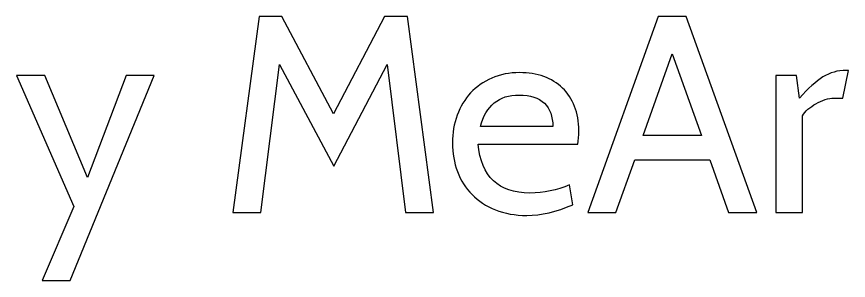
# Model space of a CAD drawing. Header units: centimetres. Extents: x -24 to 24.1, y -20.7 to 0.5.
# Drawn here: x 13.152 to 15.663, y -3.815 to -3.017 of the extents above; entities that cross this region are included whole.
import ezdxf

# ---------------------------------------------------------------- set-up
doc = ezdxf.new("R2010")
doc.units = ezdxf.units.CM
doc.header["$MEASUREMENT"] = 0
doc.layers.add('Layer 1', color=7, linetype='Continuous')

msp = doc.modelspace()

# ---------------------------------------------------------------- linework, layer by layer
at = {"layer": 'Layer 1', "color": 250}
for points, knots in [([(14.4105, -3.60976), (14.4105, -3.60976), (14.32583, -3.60976), (14.32583, -3.60976), (14.32583, -3.60976), (14.32583, -3.60976), (14.26995, -3.16187), (14.26995, -3.16187), (14.26995, -3.16187), (14.26995, -3.16187), (14.10908, -3.46921), (14.10908, -3.46921), (14.10908, -3.46921), (14.10908, -3.46921), (13.94483, -3.16187), (13.94483, -3.16187), (13.94483, -3.16187), (13.94483, -3.16187), (13.88895, -3.60976), (13.88895, -3.60976), (13.88895, -3.60976), (13.88895, -3.60976), (13.80428, -3.60976), (13.80428, -3.60976), (13.80428, -3.60976), (13.80428, -3.60976), (13.88387, -3.01709), (13.88387, -3.01709), (13.88387, -3.01709), (13.88387, -3.01709), (13.95245, -3.01709), (13.95245, -3.01709), (13.95245, -3.01709), (13.95245, -3.01709), (14.10823, -3.31089), (14.10823, -3.31089), (14.10823, -3.31089), (14.10823, -3.31089), (14.26233, -3.01709), (14.26233, -3.01709), (14.26233, -3.01709), (14.26233, -3.01709), (14.33176, -3.01709), (14.33176, -3.01709), (14.33176, -3.01709), (14.33176, -3.01709), (14.4105, -3.60976), (14.4105, -3.60976)], [0, 0, 0, 0, 0.0769231, 0.0769231, 0.0769231, 0.0769231, 0.1538462, 0.1538462, 0.1538462, 0.1538462, 0.2307692, 0.2307692, 0.2307692, 0.2307692, 0.3076923, 0.3076923, 0.3076923, 0.3076923, 0.3846154, 0.3846154, 0.3846154, 0.3846154, 0.4615385, 0.4615385, 0.4615385, 0.4615385, 0.5384615, 0.5384615, 0.5384615, 0.5384615, 0.6153846, 0.6153846, 0.6153846, 0.6153846, 0.6923077, 0.6923077, 0.6923077, 0.6923077, 0.7692308, 0.7692308, 0.7692308, 0.7692308, 0.8461538, 0.8461538, 0.8461538, 0.8461538, 1, 1, 1, 1]), ([(15.38586, -3.60976), (15.38586, -3.60976), (15.3012, -3.60976), (15.3012, -3.60976), (15.3012, -3.60976), (15.3012, -3.60976), (15.24447, -3.44974), (15.24447, -3.44974), (15.24447, -3.44974), (15.24447, -3.44974), (15.01756, -3.44974), (15.01756, -3.44974), (15.01756, -3.44974), (15.01756, -3.44974), (14.96083, -3.60976), (14.96083, -3.60976), (14.96083, -3.60976), (14.96083, -3.60976), (14.87617, -3.60976), (14.87617, -3.60976), (14.87617, -3.60976), (14.87617, -3.60976), (15.08868, -3.01709), (15.08868, -3.01709), (15.08868, -3.01709), (15.08868, -3.01709), (15.17335, -3.01709), (15.17335, -3.01709), (15.17335, -3.01709), (15.17335, -3.01709), (15.38586, -3.60976), (15.38586, -3.60976)], [0, 0, 0, 0, 0.1111111, 0.1111111, 0.1111111, 0.1111111, 0.2222222, 0.2222222, 0.2222222, 0.2222222, 0.3333333, 0.3333333, 0.3333333, 0.3333333, 0.4444444, 0.4444444, 0.4444444, 0.4444444, 0.5555556, 0.5555556, 0.5555556, 0.5555556, 0.6666667, 0.6666667, 0.6666667, 0.6666667, 0.7777778, 0.7777778, 0.7777778, 0.7777778, 1, 1, 1, 1]), ([(15.21907, -3.37693), (15.21907, -3.37693), (15.13101, -3.1297), (15.13101, -3.1297), (15.13101, -3.1297), (15.13101, -3.1297), (15.04296, -3.37693), (15.04296, -3.37693), (15.04296, -3.37693), (15.04296, -3.37693), (15.21907, -3.37693), (15.21907, -3.37693)], [0, 0, 0, 0, 0.25, 0.25, 0.25, 0.25, 0.5, 0.5, 0.5, 0.5, 1, 1, 1, 1]), ([(14.84569, -3.40233), (14.84569, -3.40233), (14.54512, -3.40233), (14.54512, -3.40233), (14.54512, -3.40233), (14.55415, -3.5011), (14.60608, -3.55049), (14.70091, -3.55049), (14.70091, -3.55049), (14.74324, -3.55049), (14.78303, -3.54231), (14.82029, -3.52594), (14.82029, -3.52594), (14.82029, -3.52594), (14.83045, -3.58605), (14.83045, -3.58605), (14.83045, -3.58605), (14.78134, -3.6075), (14.73506, -3.61823), (14.69159, -3.61823), (14.69159, -3.61823), (14.6566, -3.61823), (14.62513, -3.61258), (14.59719, -3.60129), (14.59719, -3.60129), (14.56925, -3.59), (14.54568, -3.57462), (14.52649, -3.55515), (14.52649, -3.55515), (14.5073, -3.53568), (14.49263, -3.51253), (14.48247, -3.48572), (14.48247, -3.48572), (14.47231, -3.45891), (14.46723, -3.42998), (14.46723, -3.39894), (14.46723, -3.39894), (14.46723, -3.36902), (14.47202, -3.34108), (14.48162, -3.31512), (14.48162, -3.31512), (14.49122, -3.28915), (14.50476, -3.26672), (14.52226, -3.24781), (14.52226, -3.24781), (14.53976, -3.2289), (14.56107, -3.21394), (14.58618, -3.20294), (14.58618, -3.20294), (14.6113, -3.19193), (14.63938, -3.18642), (14.67043, -3.18642), (14.67043, -3.18642), (14.69696, -3.18642), (14.72123, -3.19038), (14.74324, -3.19828), (14.74324, -3.19828), (14.76525, -3.20618), (14.78402, -3.21775), (14.79954, -3.23299), (14.79954, -3.23299), (14.81507, -3.24823), (14.8272, -3.26672), (14.83595, -3.28845), (14.83595, -3.28845), (14.8447, -3.31018), (14.84907, -3.33459), (14.84907, -3.36169), (14.84907, -3.36169), (14.84907, -3.37749), (14.84795, -3.39104), (14.84569, -3.40233)], [0, 0, 0, 0, 0.0526316, 0.0526316, 0.0526316, 0.0526316, 0.1052632, 0.1052632, 0.1052632, 0.1052632, 0.1578947, 0.1578947, 0.1578947, 0.1578947, 0.2105263, 0.2105263, 0.2105263, 0.2105263, 0.2631579, 0.2631579, 0.2631579, 0.2631579, 0.3157895, 0.3157895, 0.3157895, 0.3157895, 0.3684211, 0.3684211, 0.3684211, 0.3684211, 0.4210526, 0.4210526, 0.4210526, 0.4210526, 0.4736842, 0.4736842, 0.4736842, 0.4736842, 0.5263158, 0.5263158, 0.5263158, 0.5263158, 0.5789474, 0.5789474, 0.5789474, 0.5789474, 0.6315789, 0.6315789, 0.6315789, 0.6315789, 0.6842105, 0.6842105, 0.6842105, 0.6842105, 0.7368421, 0.7368421, 0.7368421, 0.7368421, 0.7894737, 0.7894737, 0.7894737, 0.7894737, 0.8421053, 0.8421053, 0.8421053, 0.8421053, 0.8947368, 0.8947368, 0.8947368, 0.8947368, 1, 1, 1, 1]), ([(15.66272, -3.17965), (15.66272, -3.17965), (15.64579, -3.26347), (15.64579, -3.26347), (15.64579, -3.26347), (15.64579, -3.26347), (15.61954, -3.26347), (15.61954, -3.26347), (15.61954, -3.26347), (15.61108, -3.26347), (15.60205, -3.26502), (15.59245, -3.26813), (15.59245, -3.26813), (15.58286, -3.27123), (15.57368, -3.27533), (15.56493, -3.28041), (15.56493, -3.28041), (15.55619, -3.28549), (15.54814, -3.29113), (15.5408, -3.29734), (15.5408, -3.29734), (15.53347, -3.30355), (15.5281, -3.31004), (15.52472, -3.31681), (15.52472, -3.31681), (15.52472, -3.31681), (15.52472, -3.60976), (15.52472, -3.60976), (15.52472, -3.60976), (15.52472, -3.60976), (15.44344, -3.60976), (15.44344, -3.60976), (15.44344, -3.60976), (15.44344, -3.60976), (15.44344, -3.19489), (15.44344, -3.19489), (15.44344, -3.19489), (15.44344, -3.19489), (15.50609, -3.19489), (15.50609, -3.19489), (15.50609, -3.19489), (15.50609, -3.19489), (15.5154, -3.26347), (15.5154, -3.26347), (15.5154, -3.26347), (15.54137, -3.23412), (15.56493, -3.21281), (15.5861, -3.19955), (15.5861, -3.19955), (15.60727, -3.18628), (15.63055, -3.17965), (15.65595, -3.17965), (15.65595, -3.17965), (15.65595, -3.17965), (15.66272, -3.17965), (15.66272, -3.17965)], [0, 0, 0, 0, 0.0666667, 0.0666667, 0.0666667, 0.0666667, 0.1333333, 0.1333333, 0.1333333, 0.1333333, 0.2, 0.2, 0.2, 0.2, 0.2666667, 0.2666667, 0.2666667, 0.2666667, 0.3333333, 0.3333333, 0.3333333, 0.3333333, 0.4, 0.4, 0.4, 0.4, 0.4666667, 0.4666667, 0.4666667, 0.4666667, 0.5333333, 0.5333333, 0.5333333, 0.5333333, 0.6, 0.6, 0.6, 0.6, 0.6666667, 0.6666667, 0.6666667, 0.6666667, 0.7333333, 0.7333333, 0.7333333, 0.7333333, 0.8, 0.8, 0.8, 0.8, 0.8666667, 0.8666667, 0.8666667, 0.8666667, 1, 1, 1, 1]), ([(13.56721, -3.19489), (13.56721, -3.19489), (13.31321, -3.81465), (13.31321, -3.81465), (13.31321, -3.81465), (13.31321, -3.81465), (13.22854, -3.81465), (13.22854, -3.81465), (13.22854, -3.81465), (13.22854, -3.81465), (13.32422, -3.59113), (13.32422, -3.59113), (13.32422, -3.59113), (13.32422, -3.59113), (13.1515, -3.19489), (13.1515, -3.19489), (13.1515, -3.19489), (13.1515, -3.19489), (13.23616, -3.19489), (13.23616, -3.19489), (13.23616, -3.19489), (13.23616, -3.19489), (13.3657, -3.50308), (13.3657, -3.50308), (13.3657, -3.50308), (13.3657, -3.50308), (13.48254, -3.19489), (13.48254, -3.19489), (13.48254, -3.19489), (13.48254, -3.19489), (13.56721, -3.19489), (13.56721, -3.19489)], [0, 0, 0, 0, 0.1111111, 0.1111111, 0.1111111, 0.1111111, 0.2222222, 0.2222222, 0.2222222, 0.2222222, 0.3333333, 0.3333333, 0.3333333, 0.3333333, 0.4444444, 0.4444444, 0.4444444, 0.4444444, 0.5555556, 0.5555556, 0.5555556, 0.5555556, 0.6666667, 0.6666667, 0.6666667, 0.6666667, 0.7777778, 0.7777778, 0.7777778, 0.7777778, 1, 1, 1, 1]), ([(14.66873, -3.25416), (14.60721, -3.25416), (14.56826, -3.28605), (14.55189, -3.34983), (14.55189, -3.34983), (14.55189, -3.34983), (14.77033, -3.34983), (14.77033, -3.34983), (14.77033, -3.34983), (14.77033, -3.31935), (14.76187, -3.29579), (14.74493, -3.27914), (14.74493, -3.27914), (14.728, -3.26248), (14.7026, -3.25416), (14.66873, -3.25416)], [0, 0, 0, 0, 0.2, 0.2, 0.2, 0.2, 0.4, 0.4, 0.4, 0.4, 0.6, 0.6, 0.6, 0.6, 1, 1, 1, 1])]:
    msp.add_open_spline(points, degree=3, knots=knots, dxfattribs=at)

doc.saveas('drawing.dxf')
